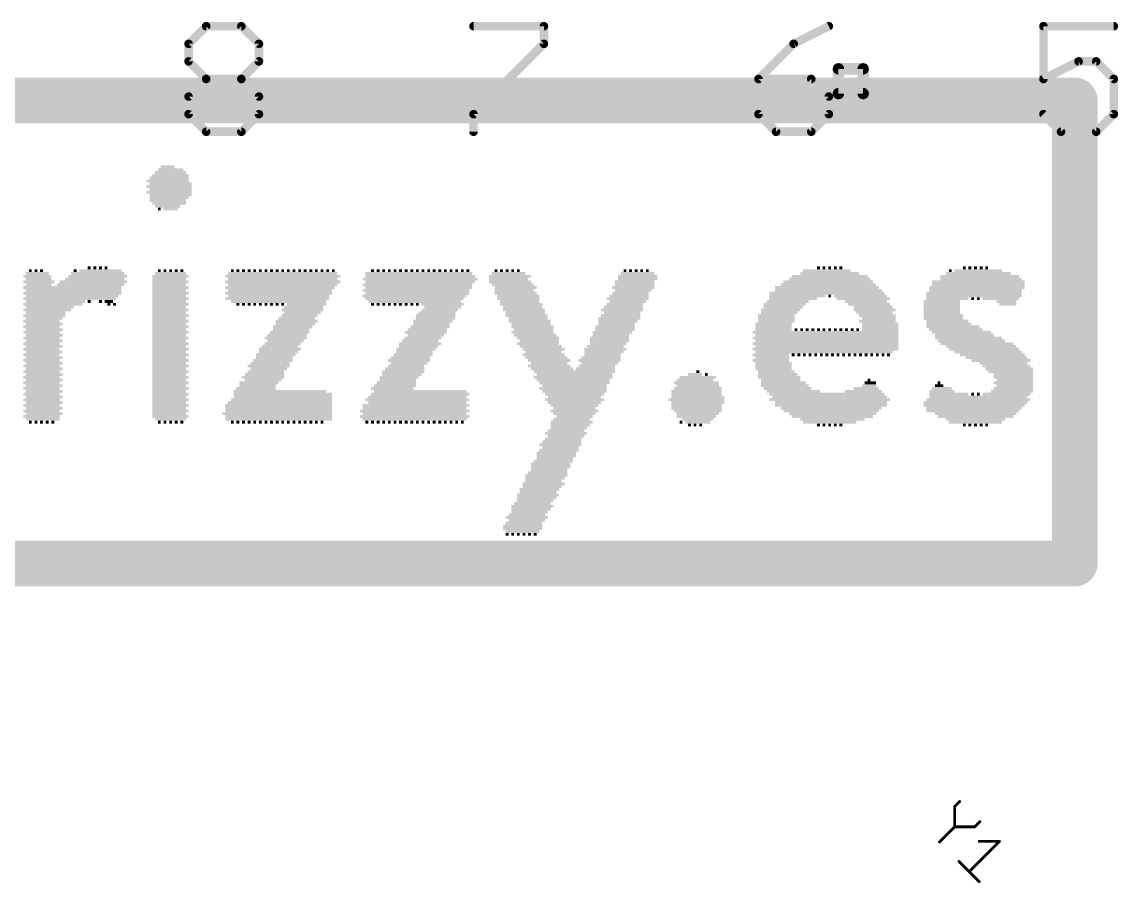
# Model space of a CAD drawing. Extents: x 48.1 to 117, y 21.4 to 75.1.
# Drawn here: x 89.67 to 99.45, y 53.67 to 61.34 of the extents above; entities that cross this region are included whole.
import ezdxf

# ---------------------------------------------------------------- set-up
doc = ezdxf.new("R2010")
doc.units = 0
doc.layers.add('25', color=253, linetype='CONTINUOUS')
doc.layers.add('26', color=253, linetype='CONTINUOUS')

# ---------------------------------------------------------------- blocks, each defined once
blk = doc.blocks.new('RECT')
blk.add_solid([(-0.5, -0.5), (0.5, -0.5), (-0.5, 0.5), (0.5, 0.5)])

msp = doc.modelspace()

# ---------------------------------------------------------------- linework, layer by layer
at = {"layer": '25'}
for points, const_width in [([(91.1606, 61.1469), (91.3174, 61.3037)], 0.0762), ([(91.3174, 61.3037), (91.6309, 61.3037)], 0.0762), ([(91.6309, 61.3037), (91.7877, 61.1469)], 0.0762), ([(93.7006, 61.3037), (94.3277, 61.3037)], 0.0762), ([(94.3277, 61.3037), (94.3277, 61.1469)], 0.0762), ([(96.8677, 61.3037), (96.5541, 61.1469)], 0.0762), ([(99.4077, 61.3037), (98.7806, 61.3037)], 0.0762), ([(98.7806, 61.3037), (98.7806, 60.8334)], 0.0762), ([(91.1606, 60.9902), (91.1606, 61.1469)], 0.0762), ([(91.7877, 61.1469), (91.7877, 60.9902)], 0.0762), ([(94.3277, 61.1469), (93.7006, 60.5199)], 0.0762), ([(96.5541, 61.1469), (96.2406, 60.8334)], 0.0762), ([(91.3174, 60.8334), (91.1606, 60.9902)], 0.0762), ([(91.7877, 60.9902), (91.6309, 60.8334)], 0.0762), ([(96.9532, 60.7035), (96.9532, 60.9238)], 0.1016), ([(96.9532, 60.9238), (97.1735, 60.9238)], 0.1016), ([(97.1735, 60.9238), (97.1735, 60.7035)], 0.1016), ([(98.7806, 60.8334), (99.0941, 60.9902)], 0.0762), ([(99.0941, 60.9902), (99.2509, 60.9902)], 0.0762), ([(99.2509, 60.9902), (99.4077, 60.8334)], 0.0762), ([(91.1606, 60.6766), (91.3174, 60.8334)], 0.0762), ([(91.3174, 60.8334), (91.6309, 60.8334)], 0.0762), ([(91.6309, 60.8334), (91.7877, 60.6766)], 0.0762), ([(96.2406, 60.8334), (96.2406, 60.5199)], 0.0762), ([(96.7109, 60.8334), (96.2406, 60.8334)], 0.0762), ([(96.8677, 60.6766), (96.7109, 60.8334)], 0.0762), ([(99.4077, 60.8334), (99.4077, 60.5199)], 0.0762), ([(91.1606, 60.5199), (91.1606, 60.6766)], 0.0762), ([(91.7877, 60.6766), (91.7877, 60.5199)], 0.0762), ([(96.8677, 60.5199), (96.8677, 60.6766)], 0.0762), ([(97.1735, 60.7035), (96.9532, 60.7035)], 0.1016), ([(91.3174, 60.3631), (91.1606, 60.5199)], 0.0762), ([(91.7877, 60.5199), (91.6309, 60.3631)], 0.0762), ([(93.7006, 60.5199), (93.7006, 60.3631)], 0.0762), ([(96.2406, 60.5199), (96.3974, 60.3631)], 0.0762), ([(96.7109, 60.3631), (96.8677, 60.5199)], 0.0762), ([(98.9374, 60.3631), (98.7806, 60.5199)], 0.0762), ([(99.4077, 60.5199), (99.2509, 60.3631)], 0.0762), ([(91.6309, 60.3631), (91.3174, 60.3631)], 0.0762), ([(96.3974, 60.3631), (96.7109, 60.3631)], 0.0762), ([(99.2509, 60.3631), (98.9374, 60.3631)], 0.0762), ([(98.0339, 54.394), (97.989, 54.3491)], 0.0254), ([(97.989, 54.3491), (97.989, 54.1693)], 0.0254), ([(97.989, 54.1693), (97.8542, 54.0345)], 0.0254), ([(97.989, 54.1693), (98.1687, 54.1693)], 0.0254), ([(98.1687, 54.1693), (98.2137, 54.2143)], 0.0254), ([(98.3884, 54.0395), (98.1188, 53.7699)], 0.0254), ([(98.2086, 54.0395), (98.3884, 54.0395)], 0.0254), ([(98.0289, 53.8598), (98.2086, 53.68)], 0.0254)]:
    msp.add_lwpolyline(points, dxfattribs=dict(at, const_width=const_width))
for points, const_width in [([(91.3174, 61.3228, 1), (91.3174, 61.2847)], 0.0381), ([(91.3308, 61.2902, 1), (91.3039, 61.3172)], 0.0381), ([(91.6444, 61.3172, 1), (91.6174, 61.2902)], 0.0381), ([(91.6309, 61.2847, 1), (91.6309, 61.3228)], 0.0381), ([(93.7006, 61.3228, 1), (93.7006, 61.2847)], 0.0381), ([(94.3467, 61.3037, 1), (94.3086, 61.3037)], 0.0381), ([(94.3277, 61.2847, 1), (94.3277, 61.3228)], 0.0381), ([(96.8762, 61.2867, 1), (96.8591, 61.3207)], 0.0381), ([(98.7806, 61.3228, 1), (98.7806, 61.2847)], 0.0381), ([(98.7996, 61.3037, 1), (98.7616, 61.3037)], 0.0381), ([(99.4077, 61.2847, 1), (99.4077, 61.3228)], 0.0381), ([(91.1796, 61.1469, 1), (91.1416, 61.1469)], 0.0381), ([(91.1471, 61.1604, 1), (91.1741, 61.1335)], 0.0381), ([(91.8067, 61.1469, 1), (91.7686, 61.1469)], 0.0381), ([(91.7742, 61.1335, 1), (91.8011, 61.1604)], 0.0381), ([(94.3086, 61.1469, 1), (94.3467, 61.1469)], 0.0381), ([(94.3411, 61.1335, 1), (94.3142, 61.1604)], 0.0381), ([(96.5456, 61.164, 1), (96.5627, 61.1299)], 0.0381), ([(96.5676, 61.1335, 1), (96.5407, 61.1604)], 0.0381), ([(91.1741, 61.0036, 1), (91.1471, 60.9767)], 0.0381), ([(91.1416, 60.9902, 1), (91.1796, 60.9902)], 0.0381), ([(91.7686, 60.9902, 1), (91.8067, 60.9902)], 0.0381), ([(91.8011, 60.9767, 1), (91.7742, 61.0036)], 0.0381), ([(96.9786, 60.9238, 1), (96.9278, 60.9238)], 0.0508), ([(96.9532, 60.9492, 1), (96.9532, 60.8984)], 0.0508), ([(97.1989, 60.9238, 1), (97.1481, 60.9238)], 0.0508), ([(97.1735, 60.8984, 1), (97.1735, 60.9492)], 0.0508), ([(99.0941, 61.0092, 1), (99.0941, 60.9711)], 0.0381), ([(99.1027, 60.9731, 1), (99.0856, 61.0072)], 0.0381), ([(99.2644, 61.0036, 1), (99.2374, 60.9767)], 0.0381), ([(99.2509, 60.9711, 1), (99.2509, 61.0092)], 0.0381), ([(91.3174, 60.8525, 1), (91.3174, 60.8144)], 0.0381), ([(91.3308, 60.8199, 1), (91.3039, 60.8469)], 0.0381), ([(91.3039, 60.8199, 1), (91.3308, 60.8469)], 0.0381), ([(91.6444, 60.8469, 1), (91.6174, 60.8199)], 0.0381), ([(91.6174, 60.8469, 1), (91.6444, 60.8199)], 0.0381), ([(91.6309, 60.8144, 1), (91.6309, 60.8525)], 0.0381), ([(96.2406, 60.8525, 1), (96.2406, 60.8144)], 0.0381), ([(96.2271, 60.8469, 1), (96.2541, 60.8199)], 0.0381), ([(96.2596, 60.8334, 1), (96.2216, 60.8334)], 0.0381), ([(96.7244, 60.8469, 1), (96.6974, 60.8199)], 0.0381), ([(96.7109, 60.8144, 1), (96.7109, 60.8525)], 0.0381), ([(98.7721, 60.8504, 1), (98.7891, 60.8164)], 0.0381), ([(98.7616, 60.8334, 1), (98.7996, 60.8334)], 0.0381), ([(99.4267, 60.8334, 1), (99.3886, 60.8334)], 0.0381), ([(99.3942, 60.8199, 1), (99.4211, 60.8469)], 0.0381), ([(91.1796, 60.6766, 1), (91.1416, 60.6766)], 0.0381), ([(91.1471, 60.6901, 1), (91.1741, 60.6632)], 0.0381), ([(91.8067, 60.6766, 1), (91.7686, 60.6766)], 0.0381), ([(91.7742, 60.6632, 1), (91.8011, 60.6901)], 0.0381), ([(96.8867, 60.6766, 1), (96.8486, 60.6766)], 0.0381), ([(96.8542, 60.6632, 1), (96.8811, 60.6901)], 0.0381), ([(96.9532, 60.7289, 1), (96.9532, 60.6781)], 0.0508), ([(96.9278, 60.7035, 1), (96.9786, 60.7035)], 0.0508), ([(97.1481, 60.7035, 1), (97.1989, 60.7035)], 0.0508), ([(97.1735, 60.6781, 1), (97.1735, 60.7289)], 0.0508), ([(91.1741, 60.5333, 1), (91.1471, 60.5064)], 0.0381), ([(91.1416, 60.5199, 1), (91.1796, 60.5199)], 0.0381), ([(91.7686, 60.5199, 1), (91.8067, 60.5199)], 0.0381), ([(91.8011, 60.5064, 1), (91.7742, 60.5333)], 0.0381), ([(93.6871, 60.5333, 1), (93.7141, 60.5064)], 0.0381), ([(93.7197, 60.5199, 1), (93.6816, 60.5199)], 0.0381), ([(96.2541, 60.5333, 1), (96.2271, 60.5064)], 0.0381), ([(96.2216, 60.5199, 1), (96.2596, 60.5199)], 0.0381), ([(96.8486, 60.5199, 1), (96.8867, 60.5199)], 0.0381), ([(96.8811, 60.5064, 1), (96.8542, 60.5333)], 0.0381), ([(98.7941, 60.5333, 1), (98.7671, 60.5064)], 0.0381), ([(99.3886, 60.5199, 1), (99.4267, 60.5199)], 0.0381), ([(99.4211, 60.5064, 1), (99.3942, 60.5333)], 0.0381), ([(91.3174, 60.3822, 1), (91.3174, 60.3441)], 0.0381), ([(91.3039, 60.3496, 1), (91.3308, 60.3766)], 0.0381), ([(91.6174, 60.3766, 1), (91.6444, 60.3496)], 0.0381), ([(91.6309, 60.3441, 1), (91.6309, 60.3822)], 0.0381), ([(96.3974, 60.3822, 1), (96.3974, 60.3441)], 0.0381), ([(96.3839, 60.3496, 1), (96.4108, 60.3766)], 0.0381), ([(96.6974, 60.3766, 1), (96.7244, 60.3496)], 0.0381), ([(96.7109, 60.3441, 1), (96.7109, 60.3822)], 0.0381), ([(98.9374, 60.3822, 1), (98.9374, 60.3441)], 0.0381), ([(98.9239, 60.3496, 1), (98.9508, 60.3766)], 0.0381), ([(99.2374, 60.3766, 1), (99.2644, 60.3496)], 0.0381), ([(99.2509, 60.3441, 1), (99.2509, 60.3822)], 0.0381), ([(93.6816, 60.3631, 1), (93.7197, 60.3631)], 0.0381), ([(97.9953, 54.3491, 1), (97.9826, 54.3491)], 0.0127), ([(97.9845, 54.3536, 1), (97.9935, 54.3446)], 0.0127), ([(98.0384, 54.3895, 1), (98.0294, 54.3985)], 0.0127), ([(97.989, 54.1757, 1), (97.989, 54.163)], 0.0127), ([(97.9826, 54.1693, 1), (97.9953, 54.1693)], 0.0127), ([(97.9935, 54.1648, 1), (97.9845, 54.1738)], 0.0127), ([(98.1642, 54.1738, 1), (98.1732, 54.1648)], 0.0127), ([(98.1687, 54.163, 1), (98.1687, 54.1757)], 0.0127), ([(98.2182, 54.2098, 1), (98.2092, 54.2188)], 0.0127), ([(97.8497, 54.039, 1), (97.8586, 54.03)], 0.0127), ([(98.2086, 54.0459, 1), (98.2086, 54.0332)], 0.0127), ([(98.3929, 54.0351, 1), (98.3839, 54.044)], 0.0127), ([(98.3884, 54.0332, 1), (98.3884, 54.0459)], 0.0127), ([(98.0334, 53.8643, 1), (98.0244, 53.8553)], 0.0127), ([(98.1143, 53.7744, 1), (98.1232, 53.7654)], 0.0127), ([(98.2041, 53.6755, 1), (98.2131, 53.6845)], 0.0127)]:
    msp.add_lwpolyline(points, format="xyb", dxfattribs=dict(at, const_width=const_width))
at = {"layer": '26', "const_width": 0.4064}
for points in [[(99.06, 60.6425), (81.28, 60.6425)], [(99.06, 56.515), (99.06, 60.6425)], [(81.28, 56.515), (99.06, 56.515)]]:
    msp.add_lwpolyline(points, dxfattribs=at)
at = {"layer": '26', "const_width": 0.2032}
for points in [[(99.1616, 60.6425, 1), (98.9584, 60.6425)], [(99.06, 60.5409, 1), (99.06, 60.7441)], [(99.06, 56.4134, 1), (99.06, 56.6166)], [(98.9584, 56.515, 1), (99.1616, 56.515)]]:
    msp.add_lwpolyline(points, format="xyb", dxfattribs=at)

# ---------------------------------------------------------------- block references
at = {"layer": '25', "yscale": 0.025}
for p, xscale in [((91, 60), 0.275), ((91, 60.025), 0.225), ((90.975, 60.05), 0.125), ((90.975, 59.925), 0.375), ((90.9875, 59.95), 0.35), ((91, 59.9), 0.375), ((91, 59.975), 0.325), ((90.9875, 59.875), 0.4), ((90.9875, 59.825), 0.4), ((91, 59.85), 0.375), ((91, 59.8), 0.375), ((90.9875, 59.775), 0.35), ((90.975, 59.75), 0.325), ((90.9875, 59.725), 0.3), ((90.975, 59.7), 0.225), ((90.9, 59.675), 0.025), ((91, 59.675), 0.125), ((89.75, 59.125), 0.025), ((89.8, 59.125), 0.025), ((89.85, 59.125), 0.025), ((90.15, 59.125), 0.025), ((90.375, 59.125), 0.375), ((90.275, 59.15), 0.025), ((90.325, 59.15), 0.025), ((90.375, 59.15), 0.025), ((90.425, 59.15), 0.025), ((90.9, 59.125), 0.025), ((90.95, 59.125), 0.025), ((91, 59.125), 0.025), ((91.05, 59.125), 0.025), ((91.1, 59.125), 0.025), ((91.55, 59.125), 0.025), ((91.6, 59.125), 0.025), ((91.65, 59.125), 0.025), ((91.7, 59.125), 0.025), ((91.75, 59.125), 0.025), ((91.8, 59.125), 0.025), ((91.85, 59.125), 0.025), ((91.9, 59.125), 0.025), ((91.95, 59.125), 0.025), ((92, 59.125), 0.025), ((92.05, 59.125), 0.025), ((92.1, 59.125), 0.025), ((92.15, 59.125), 0.025), ((92.2, 59.125), 0.025), ((92.25, 59.125), 0.025), ((92.3, 59.125), 0.025), ((92.35, 59.125), 0.025), ((92.4, 59.125), 0.025), ((92.45, 59.125), 0.025), ((92.8, 59.125), 0.025), ((92.85, 59.125), 0.025), ((92.9, 59.125), 0.025), ((92.95, 59.125), 0.025), ((93, 59.125), 0.025), ((93.05, 59.125), 0.025), ((93.1, 59.125), 0.025), ((93.15, 59.125), 0.025), ((93.2, 59.125), 0.025), ((93.25, 59.125), 0.025), ((93.3, 59.125), 0.025), ((93.35, 59.125), 0.025), ((93.4, 59.125), 0.025), ((93.45, 59.125), 0.025), ((93.5, 59.125), 0.025), ((93.55, 59.125), 0.025), ((93.6, 59.125), 0.025), ((93.65, 59.125), 0.025), ((93.9, 59.125), 0.025), ((93.95, 59.125), 0.025), ((94, 59.125), 0.025), ((94.05, 59.125), 0.025), ((94.1, 59.125), 0.025), ((95.05, 59.125), 0.025), ((95.1, 59.125), 0.025), ((95.15, 59.125), 0.025), ((95.2, 59.125), 0.025), ((95.25, 59.125), 0.025), ((96.85, 59.125), 0.425), ((96.775, 59.15), 0.025), ((96.825, 59.15), 0.025), ((96.875, 59.15), 0.025), ((96.925, 59.15), 0.025), ((96.975, 59.15), 0.025), ((97.95, 59.125), 0.025), ((98.2, 59.125), 0.425), ((98.075, 59.15), 0.025), ((98.125, 59.15), 0.025), ((98.175, 59.15), 0.025), ((98.225, 59.15), 0.025), ((98.275, 59.15), 0.025), ((89.8125, 59.075), 0.25), ((89.825, 59.025), 0.275), ((89.8125, 59.1), 0.2), ((89.825, 59.05), 0.225), ((90.3125, 59.025), 0.6), ((90.325, 59.05), 0.525), ((90.35, 59.075), 0.525), ((90.35, 59.1), 0.475), ((91, 59.075), 0.325), ((90.9875, 59.05), 0.3), ((91, 59.025), 0.325), ((91, 59.1), 0.275), ((92, 59.075), 1.025), ((92, 59.025), 1.025), ((92, 59.1), 0.975), ((92, 59.05), 0.975), ((93.225, 59.05), 1.025), ((93.2125, 59.1), 0.95), ((93.225, 59.075), 0.975), ((93.225, 59.025), 0.975), ((94.025, 59.075), 0.375), ((94.0125, 59.05), 0.35), ((94.025, 59.025), 0.375), ((94.0125, 59.1), 0.3), ((95.1375, 59.025), 0.35), ((95.1625, 59.075), 0.35), ((95.1625, 59.05), 0.35), ((95.1625, 59.1), 0.3), ((96.8625, 59.025), 0.8), ((96.875, 59.05), 0.725), ((96.875, 59.075), 0.675), ((96.875, 59.1), 0.525), ((98.2, 59.025), 0.825), ((98.2125, 59.075), 0.7), ((98.225, 59.05), 0.725), ((98.2, 59.1), 0.575), ((90.125, 58.975), 0.875), ((90.125, 58.925), 0.875), ((89.825, 59), 0.225), ((90.1375, 58.95), 0.85), ((90.2875, 59), 0.6), ((90.9875, 59), 0.3), ((91, 58.975), 0.325), ((90.9875, 58.95), 0.3), ((91, 58.925), 0.325), ((91.975, 58.975), 0.975), ((91.9625, 58.925), 0.95), ((92, 59), 0.975), ((91.975, 58.95), 0.925), ((93.2, 59), 0.975), ((93.1875, 58.95), 0.95), ((93.2125, 58.975), 0.95), ((93.2, 58.925), 0.925), ((94.05, 59), 0.375), ((94.075, 58.975), 0.375), ((94.0625, 58.95), 0.35), ((94.075, 58.925), 0.375), ((95.125, 58.975), 0.375), ((95.1, 58.925), 0.325), ((95.1375, 59), 0.35), ((95.125, 58.95), 0.325), ((96.85, 58.925), 1.025), ((96.85, 58.975), 0.925), ((96.8625, 58.95), 0.95), ((96.8625, 59), 0.85), ((98.1625, 58.925), 0.85), ((98.1875, 58.975), 0.85), ((98.175, 58.95), 0.825), ((98.2, 59), 0.825), ((90.1, 58.875), 0.825), ((89.95, 58.825), 0.525), ((90.125, 58.9), 0.825), ((89.975, 58.85), 0.525), ((90.275, 58.85), 0.025), ((90.375, 58.85), 0.025), ((90.45, 58.85), 0.075), ((90.45, 58.825), 0.025), ((90.5, 58.825), 0.025), ((90.9875, 58.9), 0.3), ((91, 58.875), 0.325), ((90.9875, 58.85), 0.3), ((91, 58.825), 0.325), ((91.95, 58.875), 0.925), ((91.9625, 58.9), 0.9), ((91.9625, 58.85), 0.85), ((91.6, 58.825), 0.025), ((91.65, 58.825), 0.025), ((91.7, 58.825), 0.025), ((91.75, 58.825), 0.025), ((91.8, 58.825), 0.025), ((91.85, 58.825), 0.025), ((91.9, 58.825), 0.025), ((91.95, 58.825), 0.025), ((92, 58.825), 0.025), ((92.2125, 58.825), 0.35), ((93.175, 58.9), 0.925), ((93.175, 58.875), 0.875), ((93.175, 58.85), 0.825), ((92.8, 58.825), 0.025), ((92.85, 58.825), 0.025), ((92.9, 58.825), 0.025), ((92.95, 58.825), 0.025), ((93, 58.825), 0.025), ((93.05, 58.825), 0.025), ((93.1, 58.825), 0.025), ((93.15, 58.825), 0.025), ((93.2, 58.825), 0.025), ((93.425, 58.825), 0.375), ((94.1, 58.9), 0.375), ((94.1, 58.875), 0.375), ((94.1125, 58.85), 0.35), ((94.125, 58.825), 0.375), ((95.075, 58.875), 0.375), ((95.05, 58.825), 0.325), ((95.0875, 58.9), 0.35), ((95.075, 58.85), 0.325), ((96.475, 58.825), 0.375), ((96.5, 58.85), 0.375), ((96.5875, 58.9), 0.5), ((96.55, 58.875), 0.425), ((96.875, 58.9), 0.025), ((97.15, 58.9), 0.475), ((97.175, 58.875), 0.475), ((97.2, 58.85), 0.375), ((97.225, 58.825), 0.375), ((97.875, 58.85), 0.325), ((97.875, 58.825), 0.325), ((98.1625, 58.9), 0.85), ((97.925, 58.875), 0.375), ((98.15, 58.875), 0.025), ((98.2, 58.875), 0.025), ((98.4, 58.875), 0.325), ((98.45, 58.85), 0.175), ((98.4625, 58.825), 0.15), ((89.9, 58.775), 0.425), ((89.875, 58.725), 0.375), ((89.925, 58.8), 0.425), ((89.8875, 58.75), 0.35), ((90.9875, 58.8), 0.3), ((91, 58.775), 0.325), ((90.9875, 58.75), 0.3), ((91, 58.725), 0.325), ((92.175, 58.775), 0.375), ((92.15, 58.725), 0.325), ((92.1875, 58.8), 0.35), ((92.175, 58.75), 0.325), ((93.3625, 58.725), 0.35), ((93.375, 58.75), 0.325), ((93.4, 58.775), 0.325), ((93.425, 58.8), 0.325), ((94.1375, 58.8), 0.35), ((94.15, 58.775), 0.375), ((94.1625, 58.75), 0.35), ((94.175, 58.725), 0.375), ((95.025, 58.775), 0.375), ((95.0125, 58.725), 0.35), ((95.0375, 58.8), 0.35), ((95.025, 58.75), 0.325), ((96.4, 58.725), 0.325), ((96.4375, 58.775), 0.35), ((96.425, 58.75), 0.325), ((96.4625, 58.8), 0.35), ((97.2625, 58.8), 0.35), ((97.275, 58.775), 0.375), ((97.275, 58.75), 0.325), ((97.3, 58.725), 0.325), ((97.875, 58.8), 0.325), ((97.875, 58.775), 0.325), ((97.875, 58.75), 0.325), ((97.8875, 58.725), 0.35), ((89.85, 58.675), 0.325), ((89.85, 58.625), 0.325), ((89.875, 58.7), 0.325), ((89.875, 58.65), 0.325), ((90.9875, 58.7), 0.3), ((91, 58.675), 0.325), ((90.9875, 58.65), 0.3), ((91, 58.625), 0.325), ((92.0875, 58.625), 0.35), ((92.125, 58.675), 0.375), ((92.1125, 58.65), 0.35), ((92.125, 58.7), 0.325), ((93.3125, 58.625), 0.35), ((93.3375, 58.675), 0.35), ((93.325, 58.65), 0.325), ((93.3625, 58.7), 0.35), ((94.1875, 58.7), 0.35), ((94.2, 58.675), 0.375), ((94.2125, 58.65), 0.35), ((94.225, 58.625), 0.375), ((94.9625, 58.625), 0.35), ((95, 58.7), 0.375), ((94.9875, 58.675), 0.35), ((94.975, 58.65), 0.325), ((96.375, 58.65), 0.325), ((96.375, 58.625), 0.325), ((96.4, 58.7), 0.325), ((96.4, 58.675), 0.325), ((97.3, 58.675), 0.325), ((97.3125, 58.7), 0.3), ((97.325, 58.65), 0.325), ((97.325, 58.625), 0.325), ((97.8875, 58.7), 0.35), ((97.925, 58.675), 0.375), ((97.9375, 58.65), 0.4), ((97.975, 58.625), 0.475), ((89.85, 58.575), 0.325), ((89.85, 58.525), 0.325), ((89.875, 58.6), 0.325), ((89.875, 58.55), 0.325), ((90.9875, 58.6), 0.3), ((91, 58.575), 0.325), ((90.9875, 58.55), 0.3), ((91, 58.525), 0.325), ((92.025, 58.525), 0.375), ((92.0375, 58.55), 0.35), ((92.0625, 58.575), 0.35), ((92.075, 58.6), 0.325), ((93.275, 58.575), 0.375), ((93.25, 58.525), 0.325), ((93.2875, 58.6), 0.35), ((93.275, 58.55), 0.325), ((94.225, 58.575), 0.375), ((94.2375, 58.6), 0.35), ((94.25, 58.55), 0.375), ((94.275, 58.525), 0.375), ((94.9125, 58.525), 0.35), ((94.9375, 58.575), 0.35), ((94.925, 58.55), 0.325), ((94.9625, 58.6), 0.35), ((96.8375, 58.575), 1.3), ((96.8375, 58.525), 1.3), ((96.375, 58.6), 0.325), ((96.85, 58.55), 1.275), ((96.575, 58.6), 0.025), ((96.625, 58.6), 0.025), ((96.675, 58.6), 0.025), ((96.725, 58.6), 0.025), ((96.775, 58.6), 0.025), ((96.825, 58.6), 0.025), ((96.875, 58.6), 0.025), ((96.925, 58.6), 0.025), ((96.975, 58.6), 0.025), ((97.025, 58.6), 0.025), ((97.075, 58.6), 0.025), ((97.125, 58.6), 0.025), ((97.325, 58.6), 0.325), ((98, 58.6), 0.475), ((98.05, 58.575), 0.525), ((98.075, 58.55), 0.525), ((98.1125, 58.525), 0.6), ((89.85, 58.475), 0.325), ((89.85, 58.425), 0.325), ((89.875, 58.5), 0.325), ((89.875, 58.45), 0.325), ((90.9875, 58.5), 0.3), ((91, 58.475), 0.325), ((90.9875, 58.45), 0.3), ((91, 58.425), 0.325), ((91.975, 58.425), 0.375), ((91.975, 58.45), 0.325), ((92, 58.475), 0.325), ((92.025, 58.5), 0.325), ((93.1875, 58.425), 0.35), ((93.225, 58.475), 0.375), ((93.2125, 58.45), 0.35), ((93.225, 58.5), 0.325), ((94.275, 58.475), 0.375), ((94.2875, 58.5), 0.35), ((94.3, 58.45), 0.375), ((94.325, 58.425), 0.375), ((94.875, 58.425), 0.375), ((94.875, 58.45), 0.325), ((94.9125, 58.5), 0.35), ((94.9, 58.475), 0.325), ((96.8375, 58.475), 1.3), ((96.8375, 58.425), 1.3), ((96.85, 58.5), 1.275), ((96.85, 58.45), 1.275), ((98.1375, 58.5), 0.6), ((98.1875, 58.475), 0.65), ((98.225, 58.45), 0.625), ((98.25, 58.425), 0.625), ((89.85, 58.375), 0.325), ((89.85, 58.325), 0.325), ((89.875, 58.4), 0.325), ((89.875, 58.35), 0.325), ((90.9875, 58.4), 0.3), ((91, 58.375), 0.325), ((90.9875, 58.35), 0.3), ((91, 58.325), 0.325), ((91.9125, 58.325), 0.35), ((91.9375, 58.375), 0.35), ((91.925, 58.35), 0.325), ((91.9625, 58.4), 0.35), ((93.125, 58.325), 0.375), ((93.1375, 58.35), 0.35), ((93.1625, 58.375), 0.35), ((93.175, 58.4), 0.325), ((94.325, 58.375), 0.375), ((94.325, 58.4), 0.325), ((94.35, 58.35), 0.375), ((94.375, 58.325), 0.375), ((94.825, 58.325), 0.375), ((94.8375, 58.35), 0.35), ((94.8625, 58.4), 0.35), ((94.85, 58.375), 0.325), ((96.35, 58.375), 0.325), ((96.35, 58.325), 0.325), ((96.825, 58.4), 1.225), ((96.3625, 58.35), 0.3), ((96.55, 58.375), 0.025), ((96.6, 58.375), 0.025), ((96.65, 58.375), 0.025), ((96.7, 58.375), 0.025), ((96.75, 58.375), 0.025), ((96.8, 58.375), 0.025), ((96.85, 58.375), 0.025), ((96.9, 58.375), 0.025), ((96.95, 58.375), 0.025), ((97, 58.375), 0.025), ((97.05, 58.375), 0.025), ((97.1, 58.375), 0.025), ((97.15, 58.375), 0.025), ((97.2, 58.375), 0.025), ((97.25, 58.375), 0.025), ((97.3, 58.375), 0.025), ((97.35, 58.375), 0.025), ((97.4, 58.375), 0.025), ((98.2875, 58.4), 0.6), ((98.325, 58.375), 0.575), ((98.3625, 58.35), 0.55), ((98.4, 58.325), 0.525), ((89.85, 58.275), 0.325), ((89.85, 58.225), 0.325), ((89.875, 58.3), 0.325), ((89.875, 58.25), 0.325), ((90.9875, 58.3), 0.3), ((91, 58.275), 0.325), ((90.9875, 58.25), 0.3), ((91, 58.225), 0.325), ((91.875, 58.275), 0.375), ((91.85, 58.225), 0.325), ((91.8875, 58.3), 0.35), ((91.875, 58.25), 0.325), ((93.075, 58.225), 0.375), ((93.0875, 58.25), 0.35), ((93.1, 58.275), 0.325), ((93.125, 58.3), 0.325), ((94.375, 58.275), 0.375), ((94.375, 58.3), 0.325), ((94.4, 58.25), 0.375), ((94.6, 58.225), 0.725), ((94.7875, 58.25), 0.35), ((94.8, 58.275), 0.325), ((94.825, 58.3), 0.325), ((95.7, 58.225), 0.025), ((96.375, 58.3), 0.325), ((96.375, 58.275), 0.325), ((96.375, 58.25), 0.325), ((96.4, 58.225), 0.325), ((98.425, 58.3), 0.425), ((98.45, 58.275), 0.425), ((98.475, 58.25), 0.425), ((98.4875, 58.225), 0.4), ((89.85, 58.175), 0.325), ((89.85, 58.125), 0.325), ((89.875, 58.2), 0.325), ((89.875, 58.15), 0.325), ((90.9875, 58.2), 0.3), ((91, 58.175), 0.325), ((90.9875, 58.15), 0.3), ((91, 58.125), 0.325), ((91.7875, 58.125), 0.35), ((91.825, 58.175), 0.375), ((91.8375, 58.2), 0.35), ((91.825, 58.15), 0.325), ((93.0125, 58.125), 0.35), ((93.0375, 58.175), 0.35), ((93.025, 58.15), 0.325), ((93.0625, 58.2), 0.35), ((94.5875, 58.175), 0.7), ((94.6, 58.2), 0.675), ((94.5875, 58.15), 0.65), ((94.6, 58.125), 0.625), ((95.6875, 58.125), 0.4), ((95.675, 58.15), 0.325), ((95.7, 58.175), 0.325), ((95.675, 58.2), 0.125), ((95.775, 58.2), 0.025), ((96.4125, 58.2), 0.35), ((96.425, 58.175), 0.375), ((96.4375, 58.15), 0.35), ((96.4625, 58.125), 0.4), ((97.2375, 58.125), 0.1), ((97.225, 58.15), 0.025), ((97.85, 58.125), 0.025), ((98.5125, 58.2), 0.35), ((98.5125, 58.175), 0.35), ((98.5125, 58.125), 0.35), ((98.525, 58.15), 0.325), ((89.85, 58.075), 0.325), ((89.875, 58.1), 0.325), ((89.875, 58.05), 0.325), ((90.9875, 58.1), 0.3), ((91, 58.075), 0.325), ((90.9875, 58.05), 0.3), ((91.975, 58.05), 0.825), ((91.7625, 58.075), 0.35), ((91.775, 58.1), 0.325), ((92.975, 58.075), 0.375), ((93, 58.1), 0.375), ((93.225, 58.05), 0.825), ((94.5875, 58.075), 0.6), ((94.6, 58.1), 0.575), ((94.6, 58.05), 0.575), ((95.6875, 58.05), 0.45), ((95.7, 58.075), 0.425), ((95.7, 58.1), 0.375), ((96.475, 58.1), 0.425), ((96.5, 58.075), 0.425), ((96.55, 58.05), 0.475), ((97.175, 58.05), 0.325), ((97.2, 58.075), 0.225), ((97.225, 58.1), 0.125), ((97.875, 58.05), 0.225), ((97.875, 58.075), 0.175), ((97.85, 58.1), 0.075), ((98.5, 58.05), 0.375), ((98.5125, 58.075), 0.35), ((98.525, 58.1), 0.325), ((89.85, 58.025), 0.325), ((89.85, 57.975), 0.325), ((89.875, 58), 0.325), ((89.875, 57.95), 0.325), ((91, 58.025), 0.325), ((90.9875, 58), 0.3), ((91, 57.975), 0.325), ((90.9875, 57.95), 0.3), ((91.975, 57.95), 0.925), ((91.9875, 57.975), 0.9), ((92, 58.025), 0.875), ((92, 58), 0.875), ((93.2, 57.975), 0.925), ((93.2, 58), 0.875), ((93.2, 57.95), 0.875), ((93.225, 58.025), 0.875), ((94.6, 58.025), 0.525), ((94.6, 57.975), 0.525), ((94.6, 58), 0.475), ((94.6, 57.95), 0.475), ((95.6875, 57.975), 0.5), ((95.6875, 58.025), 0.45), ((95.7, 58), 0.475), ((95.7, 57.95), 0.475), ((96.85, 58.025), 1.025), ((96.875, 57.975), 1.075), ((96.875, 58), 1.025), ((98.175, 57.95), 0.925), ((98.2, 57.975), 0.925), ((97.9375, 58.025), 0.35), ((98.2, 58), 0.875), ((98.15, 58.025), 0.025), ((98.2, 58.025), 0.025), ((98.45, 58.025), 0.425), ((89.85, 57.925), 0.325), ((89.85, 57.875), 0.325), ((89.875, 57.9), 0.325), ((89.875, 57.85), 0.325), ((91, 57.925), 0.325), ((90.9875, 57.9), 0.3), ((91, 57.875), 0.325), ((90.9875, 57.85), 0.3), ((91.95, 57.85), 0.975), ((91.9625, 57.925), 0.95), ((91.9625, 57.9), 0.95), ((91.9625, 57.875), 0.95), ((93.175, 57.875), 0.975), ((93.1875, 57.925), 0.95), ((93.175, 57.9), 0.925), ((93.175, 57.85), 0.925), ((94.6, 57.925), 0.425), ((94.6, 57.875), 0.425), ((94.6, 57.9), 0.375), ((94.6, 57.85), 0.375), ((95.6875, 57.925), 0.45), ((95.6875, 57.9), 0.45), ((95.7, 57.875), 0.425), ((95.7, 57.85), 0.375), ((96.8875, 57.9), 0.9), ((96.8875, 57.875), 0.85), ((96.9, 57.85), 0.775), ((98.1625, 57.925), 0.9), ((98.1625, 57.9), 0.85), ((98.15, 57.875), 0.825), ((98.175, 57.85), 0.725), ((89.85, 57.825), 0.325), ((89.8625, 57.8), 0.3), ((89.75, 57.775), 0.025), ((89.8, 57.775), 0.025), ((89.85, 57.775), 0.025), ((89.9, 57.775), 0.025), ((89.95, 57.775), 0.025), ((91, 57.825), 0.325), ((91, 57.8), 0.275), ((90.9, 57.775), 0.025), ((90.95, 57.775), 0.025), ((91, 57.775), 0.025), ((91.05, 57.775), 0.025), ((91.1, 57.775), 0.025), ((91.9625, 57.825), 0.95), ((91.9625, 57.8), 0.95), ((91.55, 57.775), 0.025), ((91.6, 57.775), 0.025), ((91.65, 57.775), 0.025), ((91.7, 57.775), 0.025), ((91.75, 57.775), 0.025), ((91.8, 57.775), 0.025), ((91.85, 57.775), 0.025), ((91.9, 57.775), 0.025), ((91.95, 57.775), 0.025), ((92, 57.775), 0.025), ((92.05, 57.775), 0.025), ((92.1, 57.775), 0.025), ((92.15, 57.775), 0.025), ((92.2, 57.775), 0.025), ((92.25, 57.775), 0.025), ((92.3, 57.775), 0.025), ((92.35, 57.775), 0.025), ((93.175, 57.825), 0.975), ((93.175, 57.8), 0.925), ((92.75, 57.775), 0.025), ((92.8, 57.775), 0.025), ((92.85, 57.775), 0.025), ((92.9, 57.775), 0.025), ((92.95, 57.775), 0.025), ((93, 57.775), 0.025), ((93.05, 57.775), 0.025), ((93.1, 57.775), 0.025), ((93.15, 57.775), 0.025), ((93.2, 57.775), 0.025), ((93.25, 57.775), 0.025), ((93.3, 57.775), 0.025), ((93.35, 57.775), 0.025), ((93.4, 57.775), 0.025), ((93.45, 57.775), 0.025), ((93.5, 57.775), 0.025), ((93.55, 57.775), 0.025), ((93.6, 57.775), 0.025), ((94.575, 57.775), 0.375), ((94.5625, 57.75), 0.35), ((94.575, 57.8), 0.325), ((94.6, 57.825), 0.325), ((95.6875, 57.825), 0.35), ((95.55, 57.775), 0.025), ((95.7, 57.8), 0.275), ((95.7, 57.775), 0.225), ((95.625, 57.75), 0.025), ((95.675, 57.75), 0.025), ((95.725, 57.75), 0.025), ((96.9, 57.825), 0.725), ((96.9, 57.8), 0.575), ((96.875, 57.775), 0.475), ((96.775, 57.75), 0.025), ((96.825, 57.75), 0.025), ((96.875, 57.75), 0.025), ((96.925, 57.75), 0.025), ((96.975, 57.75), 0.025), ((98.175, 57.825), 0.675), ((98.175, 57.8), 0.525), ((98.175, 57.775), 0.475), ((98.075, 57.75), 0.025), ((98.125, 57.75), 0.025), ((98.175, 57.75), 0.025), ((98.225, 57.75), 0.025), ((98.275, 57.75), 0.025), ((94.525, 57.675), 0.375), ((94.525, 57.7), 0.325), ((94.525, 57.65), 0.325), ((94.55, 57.725), 0.325), ((94.475, 57.575), 0.375), ((94.4875, 57.6), 0.35), ((94.475, 57.55), 0.325), ((94.5, 57.625), 0.325), ((94.4375, 57.5), 0.35), ((94.4375, 57.475), 0.35), ((94.425, 57.45), 0.325), ((94.4625, 57.525), 0.35), ((94.3875, 57.4), 0.35), ((94.3875, 57.375), 0.35), ((94.375, 57.35), 0.325), ((94.4125, 57.425), 0.35), ((94.35, 57.3), 0.375), ((94.3375, 57.275), 0.35), ((94.325, 57.25), 0.325), ((94.3625, 57.325), 0.35), ((94.2875, 57.175), 0.35), ((94.275, 57.15), 0.325), ((94.325, 57.225), 0.375), ((94.3125, 57.2), 0.35), ((94.225, 57.05), 0.325), ((94.275, 57.125), 0.375), ((94.2625, 57.1), 0.35), ((94.25, 57.075), 0.325), ((94.225, 57.025), 0.375), ((94.2125, 57), 0.35), ((94.2, 56.975), 0.325), ((94.175, 56.925), 0.375), ((94.15, 56.875), 0.325), ((94.175, 56.95), 0.325), ((94.175, 56.9), 0.325), ((94.1375, 56.85), 0.35), ((94.1375, 56.825), 0.35), ((94.1375, 56.8), 0.3), ((94, 56.775), 0.025), ((94.05, 56.775), 0.025), ((94.1, 56.775), 0.025), ((94.15, 56.775), 0.025), ((94.2, 56.775), 0.025), ((94.25, 56.775), 0.025)]:
    msp.add_blockref('RECT', p, dxfattribs=dict(at, xscale=xscale))
for p in [(96.8875, 57.95), (96.8875, 57.925)]:
    msp.add_blockref('RECT', p, dxfattribs=at)

doc.saveas('drawing.dxf')
